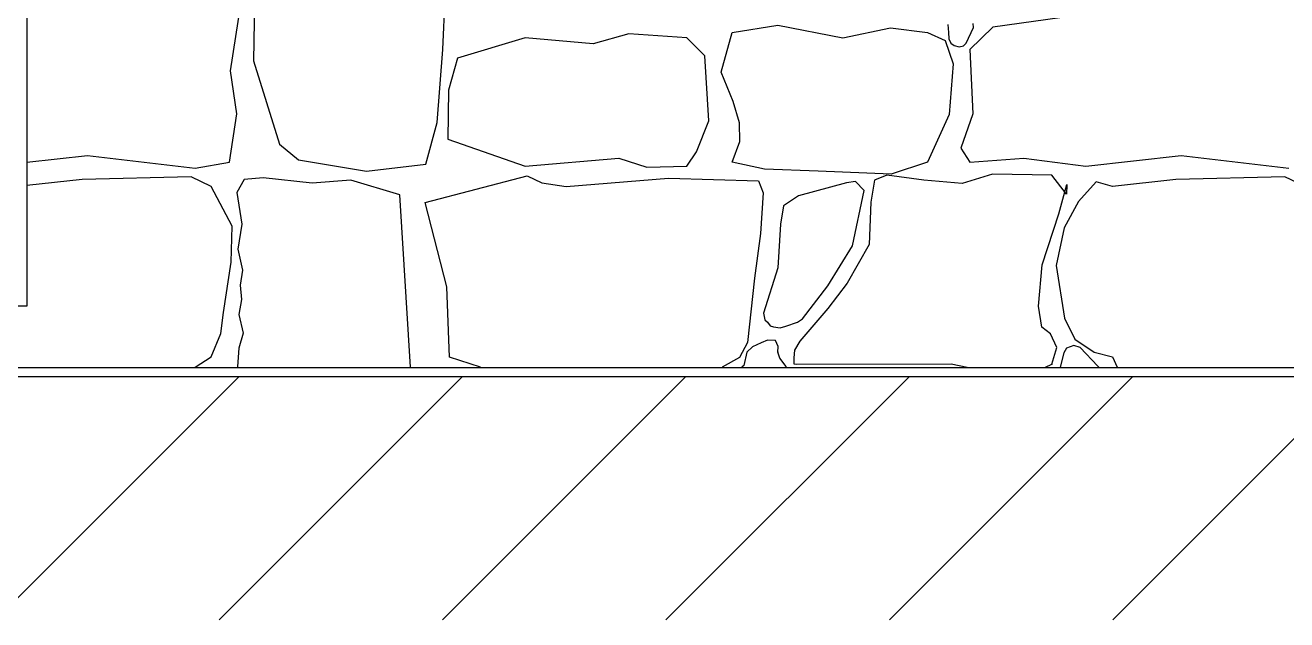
# Model space of a CAD drawing. Header units: feet. Extents: x -10410 to 374725, y -46422 to 88923.
# Drawn here: x 208370 to 209409, y 598 to 1087 of the extents above; entities that cross this region are included whole.
import ezdxf

# ---------------------------------------------------------------- set-up
doc = ezdxf.new("R2010")
doc.units = ezdxf.units.FT
doc.header["$MEASUREMENT"] = 0
for name, color, linetype, lineweight, true_color in [('2D - Общий_Ном._пера__118', 7, 'Continuous', 5, 0x573938), ('Конструктив - Стены Несущие_Ном._пера__87', 7, 'Continuous', 25, 0x6a6a6a), ('Местность - Рельеф_Ном._пера__93', 7, 'Continuous', 25, 0xa2a233)]:
    doc.layers.add(name, color=color, linetype=linetype, lineweight=lineweight, true_color=true_color)

# ---------------------------------------------------------------- blocks, each defined once
blk = doc.blocks.new('*X14')
at = {"layer": 'Конструктив - Стены Несущие_Ном._пера__87', "linetype": 'Continuous'}
for p, q in [((208714.1, 1067.4), (208719.7, 1197)), ((208539.4, 1050), (208548.1, 1106.5)), ((208559.2, 1106.7), (208558.3, 1058.2)), ((209233.6, 1095.1), (209166.8, 1085.9)), ((208867.3, 1080.5), (208837.8, 1072.3)), ((208914.9, 1077), (208867.3, 1080.5)), ((208943.1, 1048.8), (208952.3, 1081.5)), ((208952.3, 1081.5), (208989.7, 1087.4)), ((208989.7, 1087.4), (209043.2, 1077)), ((209043.2, 1077), (209082.5, 1085.2)), ((209082.5, 1085.2), (209113, 1081.5)), ((209113, 1081.5), (209127.6, 1074.8)), ((209129.8, 1088.2), (209130.1, 1081.5)), ((209130.1, 1081.5), (209130.6, 1076.3)), ((209144.9, 1072.6), (209150.7, 1085.5)), ((209166.8, 1085.9), (209147.9, 1067.6)), ((209150.7, 1085.5), (209150.6, 1088.9)), ((208781.8, 1077), (208726.3, 1060.4)), ((208837.8, 1072.3), (208781.8, 1077)), ((208929.7, 1062.2), (208914.9, 1077)), ((209127.6, 1074.8), (209134.1, 1055.7)), ((209130.6, 1076.3), (209132.1, 1072.6)), ((209132.1, 1072.6), (209134.8, 1070.7)), ((209134.8, 1070.7), (209138.9, 1069.8)), ((209138.9, 1069.8), (209142.7, 1070.4)), ((209142.7, 1070.4), (209144.9, 1072.6)), ((208709.4, 1007.3), (208714.1, 1067.4)), ((208726.3, 1060.4), (208718.8, 1034)), ((208932.9, 1008.9), (208929.7, 1062.2)), ((209147.9, 1067.6), (209150.2, 1014.6)), ((208544.6, 1014.6), (208539.4, 1050)), ((208558.3, 1058.2), (208579.8, 989.6)), ((208953, 1024.8), (208943.1, 1048.8)), ((209134.1, 1055.7), (209130.8, 1014.1)), ((208718.8, 1034), (208718.3, 993.7)), ((208958.2, 1007.2), (208953, 1024.8)), ((208538.5, 974.7), (208544.6, 1014.6)), ((208700, 973.2), (208709.4, 1007.3)), ((208922.8, 983.4), (208932.9, 1008.9)), ((208958.5, 991.8), (208958.2, 1007.2)), ((209130.8, 1014.1), (209113, 974.7)), ((209150.2, 1014.6), (209140.3, 986.4)), ((208579.8, 989.6), (208595.2, 976.7)), ((208718.3, 993.7), (208781.8, 971.5)), ((208952.3, 974.7), (208958.5, 991.8)), ((209140.3, 986.4), (209147.9, 974.7)), ((208371.8, 974.8), (208421.6, 980.4)), ((208421.6, 980.4), (208510.2, 969.8)), ((208595.2, 976.7), (208651.2, 967.3)), ((208781.8, 971.5), (208858.9, 978.2)), ((208858.9, 978.2), (208881.9, 970.8)), ((208914.9, 971.5), (208922.8, 983.4)), ((209147.9, 974.7), (209192.3, 978)), ((209192.3, 978), (209243.3, 971.5)), ((209243.3, 971.5), (209321.6, 980.4)), ((209321.6, 980.4), (209410.2, 969.8)), ((208510.2, 969.8), (208538.5, 974.7)), ((208651.2, 967.3), (208700, 973.2)), ((208881.9, 970.8), (208914.9, 971.5)), ((208978.8, 969), (208952.3, 974.7)), ((209023.1, 967.3), (208978.8, 969)), ((209083, 964.8), (209023.1, 967.3)), ((209113, 974.7), (209083, 964.8)), ((208417.3, 960.6), (208371.8, 955.6)), ((208507, 962.8), (208417.3, 960.6)), ((208523.6, 954.9), (208507, 962.8)), ((208550.6, 960.4), (208544.6, 949.9)), ((208566.2, 961.9), (208550.6, 960.4)), ((208606.6, 957.6), (208566.2, 961.9)), ((208638.3, 960.1), (208606.6, 957.6)), ((208678.8, 948), (208638.3, 960.1)), ((208699.7, 941.7), (208783.6, 963.6)), ((208783.6, 963.6), (208795.7, 957.9)), ((208795.7, 957.9), (208815.7, 954.9)), ((208815.7, 954.9), (208899.7, 961.6)), ((208899.7, 961.6), (208973.8, 959.4)), ((208973.8, 959.4), (208977.7, 949.5)), ((209046.4, 957.9), (209006.7, 947.2)), ((209053.8, 958.9), (209046.4, 957.9)), ((209060.8, 951.5), (209053.8, 958.9)), ((209069.2, 960.1), (209066.4, 942)), ((209079.6, 964.1), (209069.2, 960.1)), ((209109.8, 960.1), (209079.6, 964.1)), ((209141.5, 957.1), (209109.8, 960.1)), ((209166.3, 964.8), (209141.5, 957.1)), ((209215.3, 964.1), (209166.3, 964.8)), ((209227.4, 948.5), (209215.3, 964.1)), ((209221, 932.4), (209227.7, 956.4)), ((209227.7, 956.4), (209227.4, 948.5)), ((209251.7, 958.6), (209237.3, 942.3)), ((209265.1, 954.9), (209251.7, 958.6)), ((209317.3, 960.6), (209265.1, 954.9)), ((209407, 962.8), (209317.3, 960.6)), ((209423.6, 954.9), (209407, 962.8)), ((208540.7, 922.2), (208523.6, 954.9)), ((208544.6, 949.9), (208548.6, 923.8)), ((208687.4, 806.2), (208678.8, 948)), ((208977.7, 949.5), (208975.5, 916)), ((209006.7, 947.2), (208994.4, 938.8)), ((209051.1, 905.9), (209060.8, 951.5)), ((208717.4, 872.3), (208699.7, 941.7)), ((208994.4, 938.8), (208991.9, 923.7)), ((209066.4, 942), (209065, 906.9)), ((209237.3, 942.3), (209225.5, 920.7)), ((209207.4, 890.3), (209221, 932.4)), ((208539.9, 892.5), (208540.7, 922.2)), ((208548.6, 923.8), (208545.3, 903.3)), ((208975.5, 916), (208970.5, 879.4)), ((208991.9, 923.7), (208989.9, 887.8)), ((209225.5, 920.7), (209218.8, 889.8)), ((208545.3, 903.3), (208549.3, 885.8)), ((209031, 872.9), (209051.1, 905.9)), ((209065, 906.9), (209046.9, 875.2)), ((208533.5, 851.1), (208539.9, 892.5)), ((208549.3, 885.8), (208547.4, 873.7)), ((208989.9, 887.8), (208977.9, 850.4)), ((209204.4, 856.3), (209207.4, 890.3)), ((209218.8, 889.8), (209225.7, 846.4)), ((208547.4, 873.7), (208548.5, 861.8)), ((208719.7, 814.3), (208717.4, 872.3)), ((208970.5, 879.4), (208964.9, 826.4)), ((209010, 845.9), (209031, 872.9)), ((209046.9, 875.2), (209031, 854.4)), ((208548.5, 861.8), (208546.3, 849.3)), ((209031, 854.4), (209008, 827.6)), ((209207.1, 839), (209204.4, 856.3)), ((208531.5, 833.8), (208533.5, 851.1)), ((208546.3, 849.3), (208549.7, 834.1)), ((208977.9, 850.4), (208979.2, 845.1)), ((208979.2, 845.1), (208981.2, 843)), ((208981.2, 843), (208983.5, 840)), ((208996.4, 839.7), (209006.1, 843.1)), ((209006.1, 843.1), (209010, 845.9)), ((209225.7, 846.4), (209234.1, 829.1)), ((208523.6, 814.5), (208531.5, 833.8)), ((208549.7, 834.1), (208546.2, 821.8)), ((208983.5, 840), (208986.3, 839.4)), ((208986.3, 839.4), (208991.8, 838.4)), ((208991.8, 838.4), (208996.4, 839.7)), ((209214.1, 833.6), (209207.1, 839)), ((209219.3, 822.2), (209214.1, 833.6)), ((208546.2, 821.8), (208545.1, 806.6)), ((208964.9, 826.4), (208958.2, 814)), ((208969, 822.8), (208964.4, 818.4)), ((208976.1, 826), (208969, 822.8)), ((208981.3, 828.2), (208976.1, 826)), ((208987.9, 828.1), (208981.3, 828.2)), ((208990, 823.2), (208987.9, 828.1)), ((208989.7, 818.4), (208990, 823.2)), ((209008, 827.6), (209003.5, 820.1)), ((209215.3, 808.5), (209219.3, 822.2)), ((209227.3, 821.7), (209225.1, 817.9)), ((209233.3, 823.8), (209227.3, 821.7)), ((209238.5, 822.2), (209233.3, 823.8)), ((209234.1, 829.1), (209250.2, 818.4)), ((209253.1, 806.9), (209238.5, 822.2)), ((208510.2, 806.2), (208523.6, 814.5)), ((208745.2, 806.2), (208719.7, 814.3)), ((208958.2, 814), (208944.1, 806.2)), ((208964.4, 818.4), (208961.9, 807.6)), ((208991.4, 813.5), (208989.7, 818.4)), ((208996.6, 806.6), (208991.4, 813.5)), ((209003, 813.8), (209002.9, 808.9)), ((209003.5, 820.1), (209003, 813.8)), ((209225.1, 817.9), (209222.1, 806.2)), ((209250.2, 818.4), (209265.1, 814.5)), ((209265.1, 814.5), (209269.1, 806.2)), ((208545.1, 806.6), (208545.1, 806.2)), ((208961.9, 807.6), (208960.2, 806.2)), ((208996.7, 806.2), (208996.6, 806.6)), ((209002.9, 808.9), (209005.5, 808.5)), ((209005.5, 808.5), (209132.3, 808.8)), ((209132.3, 808.8), (209145.6, 806.2)), ((209210.1, 806.2), (209215.3, 808.5)), ((209254, 806.2), (209253.1, 806.9))]:
    blk.add_line(p, q, dxfattribs=at)
for p in [(208989.7, 818.4), (209215.3, 808.5)]:
    blk.add_point(p, dxfattribs=at)
blk = doc.blocks.new('Штриховка_7', base_point=(0, 0))
at = {"layer": 'Конструктив - Стены Несущие_Ном._пера__87', "linetype": 'Continuous'}
blk.add_blockref('*X14', (0, 0), dxfattribs=at)

msp = doc.modelspace()

# ---------------------------------------------------------------- hatches: boundary and pattern name
at = {"layer": '2D - Общий_Ном._пера__118', "linetype": 'Continuous'}
h = msp.add_hatch(dxfattribs=at)
h.set_pattern_fill('ЛИНИИ_НАКЛОННЫЕ__ШАГ_1_5_', color=256, style=0, pattern_type=2)
h.set_pattern_definition([(45, (0, 0), (-91.92388, 91.92388), [])])
h.paths.add_polyline_path([(197003.77443, 598.22003), (197003.77443, 805.87582), (199558.87982, 805.87582), (199558.87982, 798.22003), (221073.1854, 798.22003), (221073.1854, 792.45656), (226154.72566, 792.45656), (226154.72566, 598.22003), (221073.1854, 598.22003), (199558.87982, 598.22003)])

# ---------------------------------------------------------------- linework, layer by layer
at = {"layer": 'Конструктив - Стены Несущие_Ном._пера__87', "linetype": 'Continuous'}
for p, q in [((208371.78339, 1456.22003), (208371.78339, 856.22003)), ((208371.78339, 856.22003), (207471.78339, 856.22003))]:
    msp.add_line(p, q, dxfattribs=at)
at = {"layer": 'Местность - Рельеф_Ном._пера__93', "linetype": 'Continuous'}
for p, q in [((198724.25953, 805.87582), (217387.33147, 805.87582)), ((220599.67988, 798.22003), (199688.44429, 798.22003))]:
    msp.add_line(p, q, dxfattribs=at)

# ---------------------------------------------------------------- block references
at = {"layer": 'Конструктив - Стены Несущие_Ном._пера__87', "linetype": 'Continuous'}
msp.add_blockref('Штриховка_7', (0, 0), dxfattribs=at)

doc.saveas('drawing.dxf')
